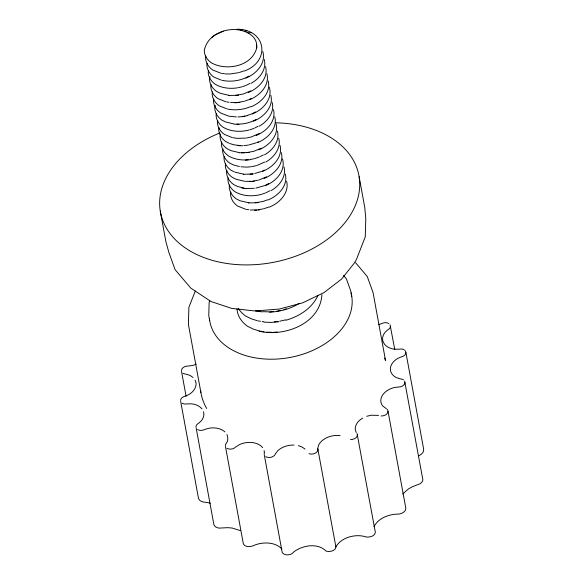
<?xml version="1.0" encoding="UTF-8"?>
<svg xmlns="http://www.w3.org/2000/svg" width="584" height="584" viewBox="0 0 584 584"><rect width="100%" height="100%" fill="white"/><g stroke="black" fill="none" stroke-linecap="round" stroke-linejoin="round"><path stroke-width="0.88" d="M321.923 294.621C320.171 323.704 284.32 337.245 259.121 331.194M264.165 453.877L264.296 453.082M205.897 56.071L205.575 57.831A28.828 19.951 -10.4 0 0 212.686 69.985L220.767 73.175M207.218 63.233L206.889 64.999A28.828 19.951 -10.4 0 0 213.999 77.154L221.227 80.074M208.532 70.394L208.203 72.16A28.828 19.951 -10.4 0 0 215.313 84.315C221.957 88.147 229.921 88.987 237.403 87.863M210.006 76.679L209.517 79.322A28.828 19.951 -10.4 0 0 216.635 91.476L220.445 93.352L229.271 95.382M211.16 84.724L210.831 86.483A28.828 19.951 -10.4 0 0 217.949 98.638L226.023 101.828M212.474 91.885L212.145 93.652A28.828 19.951 -10.4 0 0 219.263 105.806L226.49 108.726M213.788 99.046L213.459 100.813A28.828 19.951 -10.4 0 0 220.577 112.968L228.651 116.15L236.367 116.946M215.262 105.332L214.773 107.974A28.828 19.951 -10.4 0 0 221.891 120.129L225.709 122.005L233.768 123.91M216.416 113.376L216.087 115.136A28.828 19.951 -10.4 0 0 223.205 127.29C230.994 131.75 240.557 132.261 249.12 129.984M217.73 120.538L217.401 122.304A28.828 19.951 -10.4 0 0 224.519 134.459L231.746 137.379M219.044 127.699L218.723 129.465A28.828 19.951 -10.4 0 0 225.833 141.62L228.892 143.117M220.526 133.984L220.037 136.627A28.828 19.951 -10.4 0 0 227.147 148.781L230.965 150.657L239.031 152.563M221.679 142.029L221.351 143.795A28.828 19.951 -10.4 0 0 228.461 155.943C234.396 159.322 241.44 160.505 248.193 159.731M222.993 149.19L222.665 150.957A28.828 19.951 -10.4 0 0 229.775 163.111L233.593 164.987L239.374 166.535M224.307 156.351L223.979 158.118A28.828 19.951 -10.4 0 0 231.096 170.273L234.148 171.769M225.621 163.52L225.293 165.279A28.828 19.951 -10.4 0 0 232.41 177.434L236.228 179.31L244.287 181.222M226.935 170.681L226.607 172.448A28.828 19.951 -10.4 0 0 233.724 184.595L237.542 186.471L244.083 188.143M228.249 177.843L227.921 179.609A28.828 19.951 -10.4 0 0 235.038 191.764C243.068 196.37 252.93 196.713 261.72 194.282M229.563 185.011L229.235 186.77A28.828 19.951 -10.4 0 0 236.352 198.925L240.17 200.801L248.996 202.831M230.877 192.172L230.549 193.932A28.828 19.951 -10.4 0 0 237.666 206.086L245.747 209.276M256.719 47.822C252.164 66.313 226.453 71.35 211.371 62.824A28.828 19.951 -10.4 0 1 204.261 50.669C207.714 31.061 235.629 23.564 250.718 34.748A24.024 16.629 -10.4 0 1 256.646 44.88L256.719 47.822L256.646 44.88M195.319 291.022L188.887 307.25L188.398 324.368L200.889 392.441M209.787 300.775L209.145 302.41L208.765 315.579L209.7 320.696M335.822 546.967C341.319 537.127 356.087 533.44 366.431 537.039C369.694 537.368 374.986 536.2 375.359 532.345L357.05 433.503M373.935 526.688C378.563 517.782 389.499 513.957 399.069 514.081C401.945 513.519 405.953 511.708 405.836 508.284L387.922 410.683L387.112 409.296M317.908 295.533C312.046 308.359 299.19 316.418 286.029 320.207M402.653 494.027L408.501 488.859L412.589 486.654L420.29 483.691L422.4 481.428L422.882 479.873L404.624 381.024M211.401 37.712L215.08 34.974L223.3 31.222M251.354 83.198C259.581 78.621 266.917 69.306 264.253 59.422M259.238 126.18C267.465 121.603 274.808 112.289 272.144 102.404M264.501 154.833C272.728 150.256 280.064 140.941 277.4 131.057M265.815 161.994C274.042 157.417 281.378 148.102 278.714 138.218M271.071 190.647C279.298 186.07 286.635 176.755 283.977 166.871M299.402 303.293C290.445 308.929 279.889 311.725 269.363 312.184M418.728 455.797C421.29 454.659 424.145 452.25 423.648 449.147L405.785 351.838L404.975 350.451M245.784 77.723L248.915 76.124M246.309 85.286L250.229 83.286M250.762 90.849L243.309 93.995L235.571 95.338M249.726 99.214L251.288 98.411M251.573 113.938L255.485 111.938M256.018 119.501C250.222 122.728 243.521 124.334 236.892 124.093M254.982 127.867L258.113 126.268M259.435 133.429L251.2 136.977L246.609 138.007M256.829 142.591L258.398 141.795M261.274 148.153L253.828 151.3L246.871 152.57M260.245 156.519L263.377 154.921M264.691 162.082L257.179 165.367M262.092 171.243L264.435 170.046M266.538 176.806L259.084 179.952M265.501 185.172L268.633 183.573M266.034 192.735L269.947 190.734M244.294 71.051C270.896 61.305 266.209 29.594 237.506 29.2L236.622 29.623M245.608 78.212C256.033 74.168 266.304 63.437 262.793 51.465M248.237 92.542C258.347 88.542 268.582 78.336 265.574 66.583M249.55 99.703C259.661 95.703 269.896 85.498 266.888 73.752M250.864 106.865C260.982 102.864 271.21 92.659 268.202 80.913M252.186 114.026C262.603 109.982 272.881 99.251 269.37 87.279M253.5 121.195C263.61 117.194 273.838 106.989 270.83 95.236M256.128 135.517C266.238 131.517 276.473 121.311 273.458 109.566M257.442 142.678C267.552 138.678 277.787 128.48 274.772 116.727M258.756 149.847C268.866 145.847 279.101 135.641 276.086 123.888M262.698 171.331C272.808 167.331 283.043 157.132 280.035 145.38M264.012 178.5C274.122 174.499 284.357 164.294 281.349 152.541M265.326 185.661C275.75 181.617 286.029 170.886 282.517 158.914M267.961 199.983C278.072 195.983 288.299 185.785 285.291 174.032M269.275 207.152C279.386 203.152 289.62 192.946 286.605 181.193M239.367 72.504L243.681 70.963M244.995 78.125C237.797 81.125 229.724 81.972 222.081 80.337M242.718 86.578L245.594 85.549M244.623 101.156L248.945 99.616M250.259 106.777C243.053 109.777 234.98 110.624 227.337 108.989M247.258 115.486L250.85 114.201M249.886 129.816L254.201 128.268M256.113 142.854L248.689 145M255.142 158.468L259.457 156.921M261.369 171.506L254.712 173.477M264.72 185.573L255.814 188.15M262.435 194.027L265.311 192.99M267.348 199.896L263.034 201.444L255.288 202.787M264.348 208.605L268.662 207.064M283.861 309.622L286.284 308.753M240.783 30.193L242.382 29.769M378.695 324.522L381.659 323.631A5.767 3.993 -10.4 0 1 388.864 323.558M366.701 416.297L371.081 415.231L378.52 415.385M238.601 72.679L230.052 74.007L225.329 73.891M238.17 87.695L241.995 86.834M243.864 101.331L238.462 102.346M243.433 116.347L244.959 116.004M250.551 159.498L254.376 158.636M251.865 166.659L256.456 165.63M258.325 180.127L252.923 181.142M263.581 208.78L258.179 209.795M276.977 311.17L280.415 310.396M279.714 321.207L285.737 319.857M242.521 116.72L247.441 115.661M244.587 31.266L246.981 30.952M236.885 102.507L230.585 102.543M237.936 116.99L242.667 116.515M245.82 138.087L237.162 138.357L232.6 137.642M243.981 145.562L247.923 145.168M251.076 166.739L247.142 167.133L240.9 166.776M250.032 174.134L253.186 173.82M251.346 181.303L245.046 181.339M254.237 188.303L246.368 188.501M256.602 209.955L250.31 209.992M269.881 311.878L273.429 311.52M274.422 321.842L277.962 321.492M273.641 332.34L277.181 331.989M238.579 95.228L228.84 95.499M234.958 102.835L239.893 102.39M249.098 152.533L239.352 152.804M245.477 160.14L250.412 159.695M253.04 174.025L243.302 174.287M249.419 181.624L254.354 181.186M258.296 202.677L248.558 202.94M254.675 210.276L259.61 209.838M278.648 321.769L271.246 322.419L264.034 322.142M247.93 32.806L251.164 32.704M240.046 145.562L233.914 144.803L229.651 143.496M241.367 152.723L244.513 152.804M262.8 311.695L268.998 311.849M266.559 332.165L271.867 332.296M234.096 124.151L238.9 124.319M238.038 145.635L242.842 145.81M221.526 73.292L224.57 73.774M226.782 101.945L229.067 102.302M243.732 174.178L234.907 172.149M246.506 209.393L248.784 209.751M255.953 310.622L260.238 311.294M257.836 320.857L260.398 321.258M262.114 321.529L263.822 321.799M263.99 331.763L259.712 331.084L253.325 329.12L247.594 326.31A43.245 29.93 -10.4 0 1 236.973 308.951M241.404 187.836L245.93 188.617M255.361 310.732L262.158 311.914M210.269 503.218C206.502 501.744 200.407 503.204 198.509 498.532L180.653 401.23M257.033 320.609L251.441 318.886L245.718 316.075A43.245 29.93 -10.4 0 1 238.374 308.505M298.3 445.643L302.052 447.016L305.045 449.074M240.404 530.644L232.271 528.053L227.687 527.666L218.679 528.133L215.445 526.856L213.948 524.936L196.078 427.568M386.418 408.742L382.659 405.902A17.301 11.972 -10.4 0 1 394.39 387.506L398.069 387.039A5.767 3.993 -10.4 0 0 405.019 382.535M193.048 377.498L190.056 375.432L185.909 374.125A5.767 3.993 -10.4 0 1 183.018 373.256M355.554 262.654L367.256 276.509L373.052 292.548L385.549 360.627L384.637 358.094M343.538 275.436L346.349 278.765L350.809 291.102L351.75 296.219M281.86 548.96C274.911 541.499 261.8 541.696 253.04 545.814C250.003 546.996 245.039 547.245 243.353 543.901L225.431 446.337M390.061 324.762L394.791 349.612M356.203 432.561L355.313 429.7A17.301 11.972 -10.4 0 1 362.708 418.108M226.921 434.511C228.198 437.285 228.183 440.694 226.373 443.234A5.767 3.993 -10.4 0 0 225.344 445.555M359.123 176.711L364.759 207.408L365.796 218.598L365.27 236.856L356.393 259.573L354.167 263.253L341.618 279.043L324.127 292.518L302.884 302.753L279.342 309.053L255.091 310.987L231.797 308.425L211.05 301.548L190.8 288.109L175.083 269.625L168.9 252.529L165.892 241.681L160.257 210.977M264.245 454.659L282.233 552.625C284.7 556.005 291.401 555.464 293.65 552.055C302.41 545.149 317.835 542.616 326.091 551.114C329.412 552.055 335.333 551.245 335.939 547.223L317.74 448.432L318.521 445.395A17.301 11.972 -10.4 0 1 340.136 435.62M181.514 371.314L186.106 396.339M264.114 450.505L264.355 452.673M351.028 292.825A72.073 49.888 -10.4 0 1 289.854 357.496A72.073 49.888 -10.4 0 1 209.473 318.981M206.692 408.479A93.695 64.853 -10.4 0 1 200.648 390.689M390.455 326.273A5.767 3.993 -10.4 0 1 387.82 329.829L385.338 331.989A17.301 11.972 -10.4 0 0 382.936 341.304L384.433 344.129A17.301 11.972 -10.4 0 0 394.404 349.203L399.157 349.203A5.767 3.993 -10.4 0 1 404.281 349.896M405.873 352.619A5.767 3.993 -10.4 0 1 401.164 356.941L397.828 358.364A17.301 11.972 -10.4 0 0 396.383 377.636L400.529 378.943A5.767 3.993 -10.4 0 1 403.427 379.812M388.01 411.464A5.767 3.993 -10.4 0 1 381.067 415.969M357.437 435.007A5.767 3.993 -10.4 0 1 350.495 439.511M317.878 448.804A5.767 3.993 -10.4 0 1 315.331 453.14A5.767 3.993 -10.4 0 1 308.98 453.644M294.044 445.074A17.301 11.972 -10.4 0 0 277.874 450.614L275.458 453.761A5.767 3.993 -10.4 0 1 271.429 457.148A5.767 3.993 -10.4 0 1 265.757 456.6M262.625 447.673A17.301 11.972 -10.4 0 0 239.557 444.555L235.746 446.957A5.767 3.993 -10.4 0 1 226.935 448.271M224.891 431.89A17.301 11.972 -10.4 0 0 209.415 428.138L204.78 429.437A5.767 3.993 -10.4 0 1 197.582 429.51M195.99 426.794A5.767 3.993 -10.4 0 1 198.626 423.232L201.1 421.079A17.301 11.972 -10.4 0 0 203.502 411.764M202.013 408.939A17.301 11.972 -10.4 0 0 192.034 403.865L187.281 403.865A5.767 3.993 -10.4 0 1 182.157 403.172M180.565 400.449A5.767 3.993 -10.4 0 1 185.281 396.127L188.617 394.704A17.301 11.972 -10.4 0 0 195.078 380.111M181.427 370.533A5.767 3.993 -10.4 0 1 188.369 366.029L192.048 365.562A17.301 11.972 -10.4 0 0 196.275 364.109M275.67 122.808A100.901 69.839 -10.4 0 1 347.772 218.956A100.901 69.839 -10.4 0 1 186.026 248.441A100.901 69.839 -10.4 0 1 219.854 132.977"/></g></svg>
